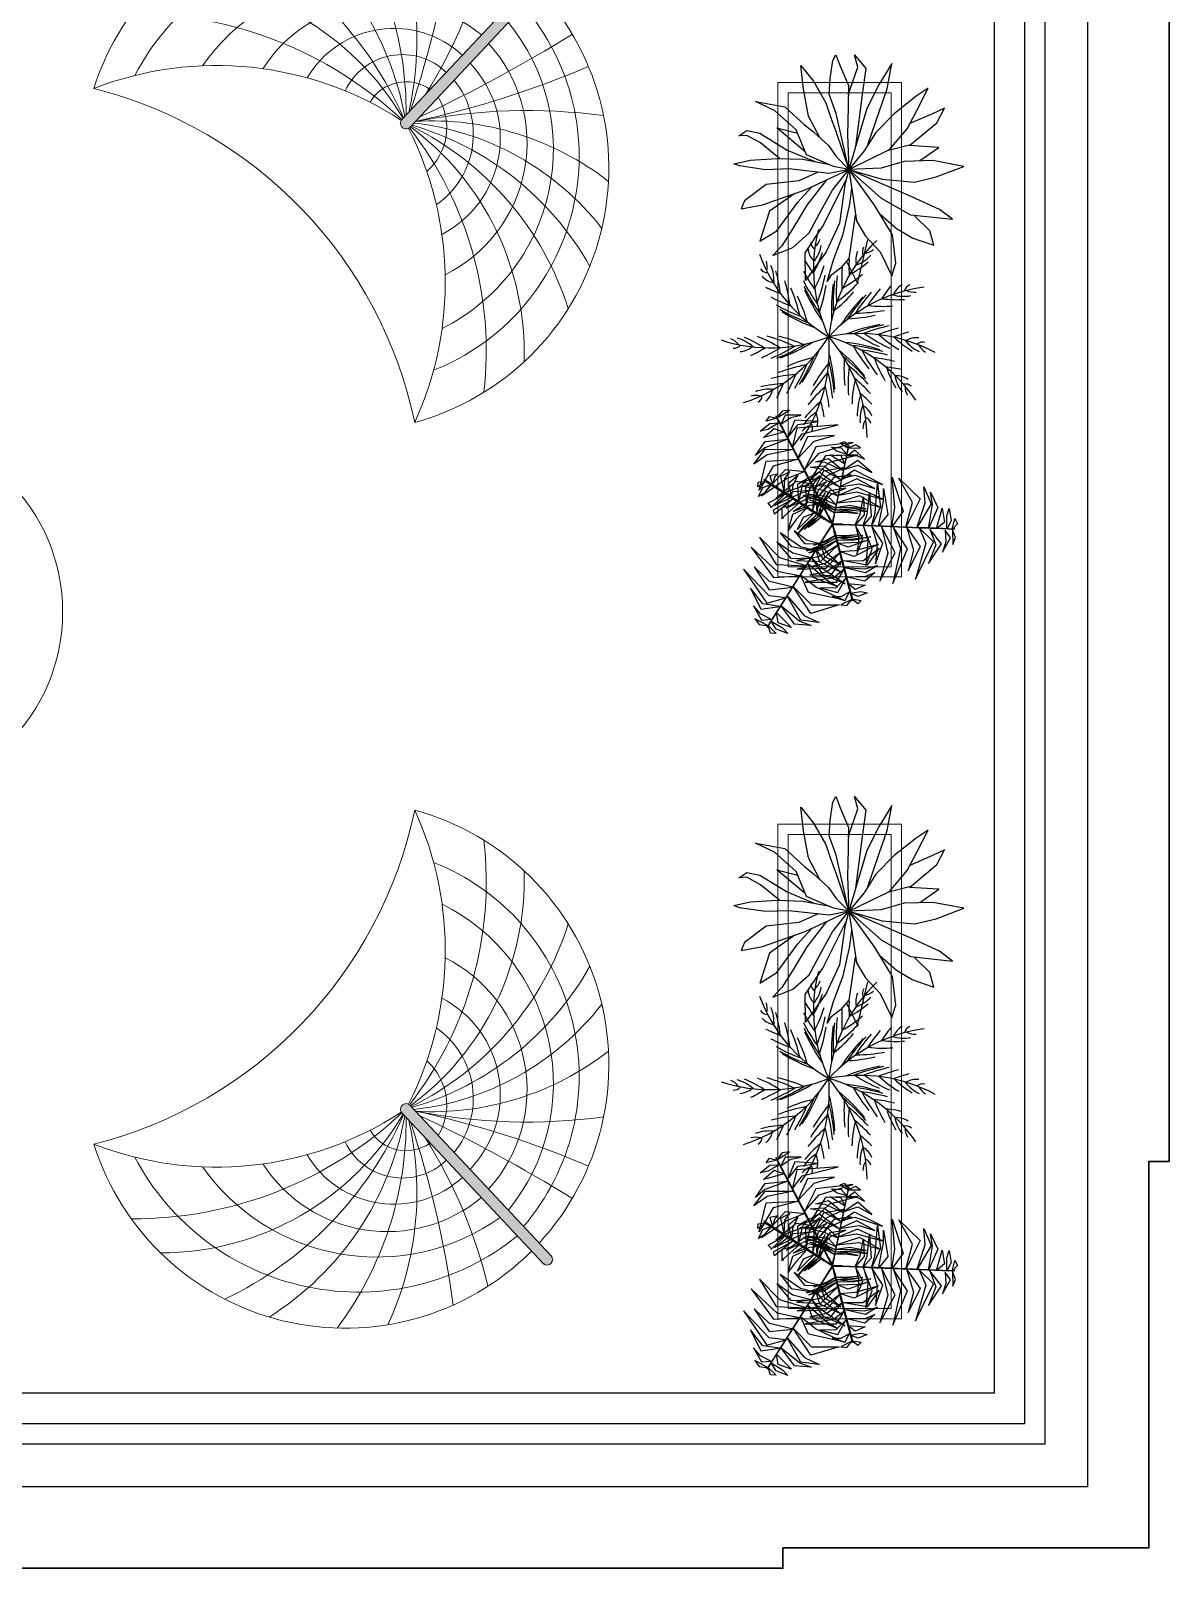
# Model space of a CAD drawing. Header units: millimetres. Extents: x 14520794 to 14796193, y 1415067 to 1454683.
# Drawn here: x 14793394 to 14796193, y 1427327 to 1431106 of the extents above; entities that cross this region are included whole.
import ezdxf

# ---------------------------------------------------------------- set-up
doc = ezdxf.new("R2010")
doc.units = ezdxf.units.MM
doc.header["$LTSCALE"] = 0.01
doc.header["$MEASUREMENT"] = 0
doc.linetypes.add('HIDDEN', pattern=[0.375, 0.25, -0.125])
doc.layers.get('0').update_dxf_attribs({"color": 6, "lineweight": 0})
for name, color, linetype, lineweight in [('fur_h', 32, 'Continuous', 13), ('fur_n', 32, 'Continuous', 13), ('FURN', 32, 'Continuous', 13), ('HATCH', 8, 'Continuous', 15), ('HATCH2', 253, 'Continuous', 9), ('WALL', 7, 'Continuous', 30)]:
    doc.layers.add(name, color=color, linetype=linetype, lineweight=lineweight)
for name, color, linetype in [('IFF-PLANTS', 86, 'Continuous'), ('LIGHT', 2, 'Continuous'), ('LSTREEDC', 3, 'Continuous'), ('TREES', 3, 'Continuous')]:
    doc.layers.add(name, color=color, linetype=linetype)

# ---------------------------------------------------------------- blocks, each defined once
blk = doc.blocks.new('q23424')
at = {"layer": 'HATCH2'}
h = blk.add_hatch(color=31, dxfattribs=at)
h.dxf.hatch_style = 1
h.paths.add_polyline_path([(-240788.7, -1475471.6, 0.010487), (-240804.4, -1475459.2), (-241001.6, -1475737.7, 1.063414), (-240984.6, -1475748.1)])
h.paths.add_polyline_path([(-240770.4, -1475445.7, 0.894059), (-240785.8, -1475433.1), (-240804.4, -1475459.2, -0.010487), (-240788.7, -1475471.6)])
at = {"layer": 'FURN'}
for p, q in [((-241001.6, -1475737.6), (-240785.8, -1475433.1)), ((-240984.6, -1475748.1), (-240770.4, -1475445.7))]:
    blk.add_line(p, q, dxfattribs=at)
for centre, radius, start, end in [((-241090.9, -1475838.1), 475, 52.9017, 170.3164), ((-241613.6, -1475808.5), 623.6, 7.365, 44.7126), ((-241561.2, -1475671.3), 572.3, 354.8219, 32.57), ((-242742.1, -1475387.6), 1784.5, 349.282, 0.1755), ((-241060.9, -1475880), 455.5, 58.9502, 160.094), ((-241512.9, -1475900.9), 542.9, 18.1887, 65.6389), ((-241790.6, -1475316.4), 904.4, 335.8146, 354.2315), ((-240778.8, -1475440.3), 10, 326.9293, 134.1236), ((-241566.8, -1476084.8), 667.3, 31.708, 72.2776), ((-241029.8, -1475867.1), 383.9, 62.4439, 152.6688), ((-241090.9, -1475838.1), 475, 293.1831, 50.4983), ((-241086.9, -1475815.9), 414.5, 299.438, 48.5495), ((-241020.7, -1475793.4), 266.3, 58.2623, 155.055), ((-241081.5, -1475802), 360.8, 304.2717, 47.0516), ((-241396.8, -1476048.9), 506, 38.3184, 97.9497), ((-242528.1, -1473349), 2844, 303.196, 309.5133), ((-241013.5, -1475757), 181.9, 55.1453, 157.2001), ((-241563.5, -1474126.3), 1714.6, 289.9983, 300.9506), ((-241035.2, -1475784.4), 265.1, 304.2276, 50.3034), ((-241409.6, -1476317.8), 709.3, 54.8826, 98.1901), ((-241001.3, -1475734.5), 114.1, 53.9113, 162.5508), ((-241014.6, -1475773.4), 195, 305.3311, 51.8006), ((-240993.4, -1475743.4), 75, 62.3491, 157.4011), ((-240637.1, -1476722.4), 1041.8, 90.3122, 109.0551), ((-241023.2, -1475767.1), 154.1, 312.4641, 47.0364), ((-241262.2, -1476291.5), 610.4, 64.8175, 119.1096), ((-241024.4, -1475755.2), 105.7, 319.2516, 39.1392), ((-240876.5, -1476245.3), 517.8, 60.0118, 101.1902), ((-241644.7, -1476540.5), 787, 19.7402, 83.7593), ((-240993.4, -1475743.4), 10, 144.4787, 331.9363), ((-241488.7, -1476100.1), 610.4, 343.377, 34.8196), ((-241439.7, -1476218.7), 651.9, 1.3012, 45.9266), ((-241227.1, -1476192.3), 506, 5.9801, 61.3701), ((-241158.9, -1476273.6), 555.4, 25.597, 71.5949), ((-241061.7, -1476282), 542.9, 37.3119, 81.5923), ((-240966.5, -1476240.8), 500.1, 45.8023, 91.4854)]:
    blk.add_arc(centre, radius, start, end, dxfattribs=at)
blk = doc.blocks.new('A3E24B')
at = {"color": 64, "linetype": 'Continuous'}
for points in [[(0.1871, 0.2629, 0.3463), (0.1242, 0.3418, 0.3317), (0.0693, 0.3707, 0.3201), (0.139, 0.3588, 0.334)], [(0.2125, 0.2989, 0.3325), (0.1435, 0.3614, 0.3092), (0.1004, 0.3802, 0.3047), (0.1647, 0.3722, 0.3016)], [(0.23, 0.3237, 0.3183), (0.176, 0.3843, 0.2943), (0.2259, 0.3636, 0.2991)], [(0.253, 0.3562, 0.2907), (0.2108, 0.3841, 0.2796), (0.1918, 0.4066, 0.2651), (0.2348, 0.3872, 0.2677)], [(0.2648, 0.373, 0.2701), (0.2361, 0.4044, 0.2506), (0.2581, 0.4014, 0.2453)], [(0.2655, 0.3738, 0.2681), (0.3147, 0.344, 0.2497), (0.2986, 0.3669, 0.2468)], [(0.1626, 0.2283, 0.3426), (0.096, 0.3019, 0.3274), (-0.0103, 0.3076, 0.3065), (0.1004, 0.3345, 0.3272)], [(0.2175, 0.302, 0.3287), (0.2811, 0.2888, 0.305), (0.3256, 0.2261, 0.3029), (0.2895, 0.3083, 0.2962)], [(0.2533, 0.3489, 0.2944), (0.2916, 0.3267, 0.2793), (0.3175, 0.2946, 0.2808), (0.2891, 0.3501, 0.2655)], [(-0.2325, 0.0224, 0.3375), (-0.2553, 0.1042, 0.3261), (-0.2185, 0.2357, 0.3001), (-0.2819, 0.1066, 0.3284)], [(0.1319, 0.1847, 0.338), (0.0754, 0.2342, 0.3254), (-0.0262, 0.2889, 0.3039), (0.1052, 0.2538, 0.3307)], [(0.1024, 0.143, 0.3335), (0.0318, 0.2109, 0.3176), (-0.0085, 0.2375, 0.309), (0.0844, 0.1974, 0.3283)], [(0.1624, 0.2313, 0.3425), (0.2517, 0.2052, 0.3295), (0.3068, 0.1461, 0.3141), (0.2544, 0.236, 0.3346)], [(0.1923, 0.2703, 0.3464), (0.2551, 0.2596, 0.3387), (0.3489, 0.1524, 0.3112), (0.2663, 0.287, 0.3424)], [(-0.3302, 0.0291, 0.3464), (-0.3524, 0.0888, 0.3387), (-0.3064, 0.2237, 0.3112), (-0.3817, 0.0848, 0.3424)], [(-0.2815, 0.0227, 0.3425), (-0.3036, 0.1131, 0.3295), (-0.28, 0.1903, 0.3141), (-0.3316, 0.1, 0.3346)], [(-0.186, 0.0159, 0.3337), (-0.2049, 0.1194, 0.3183), (-0.1701, 0.2246, 0.297), (-0.2339, 0.1198, 0.3212)], [(0.0867, 0.1207, 0.3167), (0.0526, 0.1601, 0.3166), (-0.0363, 0.2285, 0.2932), (0.0438, 0.1895, 0.3295)], [(0.0675, 0.0936, 0.2834), (0.0403, 0.1311, 0.2875), (-0.0248, 0.1841, 0.2723), (0.0553, 0.1408, 0.3057)], [(0.1376, 0.189, 0.3375), (0.2198, 0.1678, 0.3261), (0.3153, 0.0703, 0.3001), (0.2352, 0.1896, 0.3284)], [(-0.4288, 0.0426, 0.2944), (-0.4288, 0.0869, 0.2793), (-0.4139, 0.1254, 0.2808), (-0.4478, 0.0731, 0.2655)], [(-0.3703, 0.035, 0.3287), (-0.3907, 0.0968, 0.305), (-0.3586, 0.1666, 0.3029), (-0.4118, 0.0943, 0.2962)], [(-0.15, 0.0126, 0.3178), (-0.1664, 0.0827, 0.3234), (-0.1561, 0.157, 0.3013), (-0.1882, 0.0805, 0.346)], [(-0.1168, 0.0076, 0.2847), (-0.1313, 0.0686, 0.2899), (-0.1187, 0.1624, 0.2624), (-0.1466, 0.1009, 0.3004)], [(-0.0869, 0.0069, 0.2544), (-0.0981, 0.0566, 0.2579), (-0.0874, 0.1175, 0.2375), (-0.1122, 0.0601, 0.2718)], [(0.0501, 0.069, 0.2533), (0.0248, 0.1092, 0.2606), (-0.0235, 0.1553, 0.254), (0.0356, 0.1205, 0.2766)], [(0.0879, 0.1224, 0.3178), (0.1567, 0.1016, 0.3234), (0.216, 0.0556, 0.3013), (0.1658, 0.1216, 0.346)], [(0.1088, 0.152, 0.3337), (0.2078, 0.1166, 0.3183), (0.2815, 0.0339, 0.297), (0.2226, 0.1415, 0.3212)], [(-0.4565, 0.0407, 0.2681), (-0.4552, 0.0983, 0.2497), (-0.4671, 0.0729, 0.2468)], [(0.0514, 0.0707, 0.2544), (0.1, 0.0554, 0.2579), (0.1474, 0.0158, 0.2375), (0.1102, 0.066, 0.2718)], [(0.067, 0.0962, 0.2847), (0.127, 0.0783, 0.2899), (0.202, 0.0204, 0.2624), (0.1626, 0.0753, 0.3004)], [(-0.4554, 0.0406, 0.2701), (-0.4683, 0, 0.2506), (-0.4767, 0.0205, 0.2453)], [(-0.435, 0.0387, 0.2907), (-0.4381, -0.0117, 0.2796), (-0.4481, -0.0395, 0.2651), (-0.4528, 0.0074, 0.2677)], [(-0.3954, 0.0351, 0.3183), (-0.4209, -0.042, 0.2943), (-0.4279, 0.0116, 0.2991)], [(-0.3651, 0.0323, 0.3325), (-0.3848, -0.0587, 0.3092), (-0.3794, -0.1054, 0.3047), (-0.4047, -0.0457, 0.3016)], [(-0.3212, 0.0283, 0.3463), (-0.3581, -0.0656, 0.3317), (-0.3557, -0.1276, 0.3201), (-0.3802, -0.0613, 0.334)], [(-0.279, 0.0244, 0.3426), (-0.3095, -0.07, 0.3274), (-0.2612, -0.165, 0.3065), (-0.3399, -0.0826, 0.3272)], [(-0.2259, 0.0196, 0.338), (-0.2406, -0.0541, 0.3254), (-0.2372, -0.1694, 0.3039), (-0.2725, -0.038, 0.3307)], [(-0.175, 0.0149, 0.3335), (-0.1985, -0.0802, 0.3176), (-0.2014, -0.1284, 0.309), (-0.2132, -0.0279, 0.3283)], [(-0.1479, 0.0124, 0.3167), (-0.165, -0.0367, 0.3166), (-0.1798, -0.148, 0.2932), (-0.186, -0.0591, 0.3295)], [(-0.1148, 0.0094, 0.2834), (-0.1338, -0.0329, 0.2875), (-0.1471, -0.1158, 0.2723), (-0.1496, -0.0248, 0.3057)], [(-0.0849, 0.0066, 0.2533), (-0.107, -0.0354, 0.2606), (-0.1228, -0.1002, 0.254), (-0.1222, -0.0318, 0.2766)], [(0.0366, -0.0791, 0.2533), (0.0841, -0.0772, 0.2606), (0.1482, -0.0585, 0.254), (0.0886, -0.0922, 0.2766)], [(0.0518, -0.1073, 0.2847), (0.0062, -0.1503, 0.2899), (-0.0813, -0.1863, 0.2624), (-0.0141, -0.1797, 0.3004)], [(0.0375, -0.081, 0.2544), (0, -0.1155, 0.2579), (-0.0581, -0.1367, 0.2375), (0.004, -0.1295, 0.2718)], [(0.0492, -0.1064, 0.2834), (0.0954, -0.1017, 0.2875), (0.1738, -0.0717, 0.2723), (0.0962, -0.1194, 0.3057)], [(0.0632, -0.1366, 0.3167), (0.1143, -0.1268, 0.3166), (0.218, -0.084, 0.2932), (0.1441, -0.1338, 0.3295)], [(0.0746, -0.1613, 0.3335), (0.1687, -0.1341, 0.3176), (0.2119, -0.1125, 0.309), (0.1307, -0.173, 0.3283)], [(0.0792, -0.1713, 0.3337), (-0.0009, -0.2394, 0.3183), (-0.1094, -0.2619, 0.297), (0.0132, -0.2647, 0.3212)], [(0.064, -0.1385, 0.3178), (0.0116, -0.1877, 0.3234), (-0.0579, -0.216, 0.3013), (0.0244, -0.2055, 0.346)], [(0.096, -0.2077, 0.338), (0.1671, -0.1836, 0.3254), (0.2653, -0.1229, 0.3039), (0.1691, -0.2192, 0.3307)], [(0.1183, -0.2562, 0.3426), (0.2154, -0.2353, 0.3274), (0.2735, -0.146, 0.3065), (0.2414, -0.2553, 0.3272)], [(0.0968, -0.2149, 0.3375), (0.0374, -0.2755, 0.3261), (-0.0949, -0.3094, 0.3001), (0.0486, -0.2997, 0.3284)], [(0.1211, -0.2574, 0.3425), (0.0539, -0.3217, 0.3295), (-0.0249, -0.3399, 0.3141), (0.0791, -0.3395, 0.3346)], [(0.1361, -0.2946, 0.3463), (0.2358, -0.2796, 0.3317), (0.2884, -0.2465, 0.3201), (0.2432, -0.3009, 0.334)], [(0.1545, -0.3346, 0.3325), (0.2432, -0.3062, 0.3092), (0.281, -0.2782, 0.3047), (0.2419, -0.3299, 0.3016)], [(0.1399, -0.3028, 0.3464), (0.0993, -0.3519, 0.3387), (-0.0405, -0.3795, 0.3112), (0.1174, -0.3753, 0.3424)], [(0.1548, -0.3405, 0.3287), (0.1115, -0.389, 0.305), (0.035, -0.3962, 0.3029), (0.1242, -0.406, 0.2962)], [(0.1673, -0.3622, 0.3183), (0.2468, -0.3458, 0.2943), (0.2039, -0.3786, 0.2991)], [(0.1774, -0.3949, 0.2944), (0.1391, -0.4171, 0.2793), (0.0983, -0.4234, 0.2808), (0.1606, -0.4266, 0.2655)], [(0.1839, -0.3983, 0.2907), (0.2292, -0.3758, 0.2796), (0.2582, -0.3706, 0.2651), (0.2199, -0.3981, 0.2677)], [(0.1925, -0.417, 0.2701), (0.2342, -0.4078, 0.2506), (0.2206, -0.4254, 0.2453)], [(0.193, -0.418, 0.2681), (0.1425, -0.4457, 0.2497), (0.1704, -0.4432, 0.2468)]]:
    blk.add_3dface(points, dxfattribs=at)
at = {"color": 72, "linetype": 'Continuous'}
for points in [[(0.2428, 0.3417, 0.3077), (0.2459, 0.3417, 0.3077), (0.2723, 0.3792, 0.2618), (0.2693, 0.3792, 0.2618)], [(0.0265, 0.2589, 0.6136), (0.0296, 0.2589, 0.6136), (0.0345, 0.3088, 0.6002), (0.0315, 0.3088, 0.6002)], [(0.1937, 0.2722, 0.3472), (0.1968, 0.2722, 0.3472), (0.2459, 0.3417, 0.3075), (0.2428, 0.3417, 0.3075)], [(0.0192, 0.1845, 0.607), (0.0223, 0.1845, 0.607), (0.0296, 0.2589, 0.6135), (0.0266, 0.2589, 0.6135)], [(0.096, 0.1338, 0.332), (0.0991, 0.1338, 0.332), (0.1967, 0.2721, 0.3469), (0.1936, 0.2721, 0.3469)], [(0.0083, 0.0737, 0.5287), (0.0114, 0.0737, 0.5287), (0.0223, 0.1845, 0.6067), (0.0192, 0.1845, 0.6067)], [(0.1062, 0.0285, 0.453), (0.1004, 0.0888, 0.4475), (0.075, 0.1769, 0.427), (0.1233, 0.0843, 0.4644)], [(0.14, 0.0378, 0.4776), (0.1398, 0.1181, 0.4757), (0.0908, 0.1794, 0.4385), (0.156, 0.1353, 0.4873)], [(0.0221, 0.0292, 0.204), (0.0252, 0.0292, 0.204), (0.0991, 0.1339, 0.3321), (0.096, 0.1339, 0.3321)], [(0.0621, 0.0163, 0.4069), (0.0597, 0.0576, 0.4119), (0.0479, 0.1474, 0.3975), (0.0622, 0.0783, 0.4284)], [(0.0738, 0.0195, 0.4295), (0.0691, 0.0986, 0.4244), (0.0612, 0.1365, 0.4178), (0.0887, 0.0619, 0.4395)], [(0.1669, 0.0452, 0.4971), (0.1707, 0.1266, 0.4982), (0.1568, 0.1739, 0.487), (0.1853, 0.1288, 0.5088)], [(0.2017, 0.0548, 0.5051), (0.1985, 0.1306, 0.4935), (0.184, 0.1649, 0.4866), (0.2178, 0.1267, 0.4966)], [(0.2274, 0.0619, 0.5075), (0.2321, 0.1288, 0.4982), (0.2494, 0.0899, 0.5062)], [(0.2646, 0.0722, 0.5042), (0.2571, 0.112, 0.4959), (0.2616, 0.137, 0.4888), (0.2764, 0.1026, 0.4942)], [(0.0046, 0.0364, 0.3888), (0.0077, 0.0364, 0.3888), (0.0114, 0.0737, 0.5288), (0.0083, 0.0737, 0.5288)], [(0.0442, 0.0114, 0.3377), (0.0442, 0.0478, 0.35), (0.0393, 0.1012, 0.3494), (0.0488, 0.0472, 0.3673)], [(0.0527, 0.0137, 0.3706), (0.0518, 0.0499, 0.3794), (0.0437, 0.1172, 0.3711), (0.0572, 0.0459, 0.3986)], [(0.1742, 0.0472, 0.5022), (0.1773, 0.0472, 0.5022), (0.2494, 0.0671, 0.5088), (0.2463, 0.0671, 0.5088)], [(0.2463, 0.0671, 0.5089), (0.2494, 0.0671, 0.5089), (0.2976, 0.0804, 0.4955), (0.2946, 0.0804, 0.4955)], [(0.2602, 0.0673, 0.5045), (0.2781, 0.0356, 0.4957), (0.2785, 0.0028, 0.4921), (0.292, 0.0523, 0.4932)], [(0.2862, 0.0781, 0.4982), (0.291, 0.114, 0.4883), (0.3041, 0.1013, 0.4888)], [(0.2878, 0.0785, 0.4972), (0.3097, 0.0369, 0.4861), (0.3116, 0.0593, 0.4879)], [(-0.4174, 0.0371, 0.3077), (-0.4143, 0.0371, 0.3077), (-0.4599, 0.0413, 0.2618), (-0.463, 0.0413, 0.2618)], [(-0.3326, 0.0294, 0.3472), (-0.3295, 0.0294, 0.3472), (-0.4142, 0.0371, 0.3075), (-0.4173, 0.0371, 0.3075)], [(-0.1639, 0.0139, 0.332), (-0.1608, 0.0139, 0.332), (-0.3294, 0.0294, 0.3469), (-0.3325, 0.0294, 0.3469)], [(-0.0845, -0.0747, 0.4554), (-0.1458, -0.0443, 0.4595), (-0.2123, 0.0403, 0.4317), (-0.1588, -0.056, 0.4718)], [(-0.0602, -0.0554, 0.4341), (-0.1333, -0.0121, 0.4347), (-0.1842, 0.0582, 0.4099), (-0.1462, -0.026, 0.4482)], [(-0.0364, 0.0022, 0.204), (-0.0333, 0.0022, 0.204), (-0.1609, 0.0139, 0.3321), (-0.1639, 0.0139, 0.3321)], [(-0.0463, -0.043, 0.4085), (-0.0926, -0.0112, 0.4215), (-0.1374, 0.0292, 0.4048), (-0.0948, -0.0176, 0.4458)], [(-0.0378, -0.0375, 0.3722), (-0.0782, -0.0099, 0.3838), (-0.1347, 0.0411, 0.3631), (-0.1008, 0.0029, 0.3983)], [(-0.0324, -0.0307, 0.3393), (-0.0653, -0.0079, 0.348), (-0.1016, 0.0257, 0.3318), (-0.0698, -0.0096, 0.3634)], [(-0.0364, 0.0022, 0.204), (-0.0333, 0.0022, 0.204), (0.0037, -0.0011, 0.05), (0.0006, -0.0011, 0.05)], [(0.0221, 0.0292, 0.204), (0.0252, 0.0292, 0.204), (0.0037, -0.0011, 0.05), (0.0006, -0.0011, 0.05)], [(0.0307, 0.0076, 0.2841), (0.0338, 0.0076, 0.2841), (0.0045, -0.0004, 0.1116), (0.0014, -0.0004, 0.1116)], [(0.0046, 0.0364, 0.3888), (0.0077, 0.0364, 0.3888), (0.0047, 0.0062, 0.2163), (0.0016, 0.0062, 0.2163)], [(0.0307, 0.0076, 0.2841), (0.0338, 0.0076, 0.2841), (0.07, 0.0176, 0.424), (0.0669, 0.0176, 0.424)], [(0.0452, 0.0116, 0.3393), (0.0646, -0.0233, 0.348), (0.0822, -0.0696, 0.3318), (0.0693, -0.0238, 0.3634)], [(0.053, 0.0154, 0.3722), (0.077, -0.0272, 0.3838), (0.1051, -0.098, 0.3631), (0.0916, -0.0488, 0.3983)], [(0.0631, 0.0166, 0.4085), (0.0905, -0.0325, 0.4215), (0.1127, -0.0885, 0.4048), (0.0953, -0.0277, 0.4458)], [(0.0669, 0.0176, 0.424), (0.07, 0.0176, 0.424), (0.1773, 0.0472, 0.502), (0.1742, 0.0472, 0.502)], [(0.081, 0.0215, 0.4341), (0.1274, -0.0497, 0.4347), (0.1419, -0.1353, 0.4099), (0.1451, -0.043, 0.4482)], [(0.1114, 0.0281, 0.4554), (0.1528, -0.0264, 0.4595), (0.1749, -0.1317, 0.4317), (0.1697, -0.0217, 0.4718)], [(0.1412, 0.0397, 0.4784), (0.1851, -0.0211, 0.4815), (0.1968, -0.0835, 0.4642), (0.1976, -0.0048, 0.4957)], [(0.1729, 0.0469, 0.5008), (0.2065, 0.0085, 0.5064), (0.2241, -0.1016, 0.474), (0.2229, 0.0185, 0.5205)], [(0.2072, 0.0545, 0.5047), (0.2463, 0.0158, 0.4987), (0.2455, -0.0446, 0.4869), (0.2627, 0.024, 0.5008)], [(-0.1313, -0.1188, 0.5008), (-0.1784, -0.0993, 0.5064), (-0.243, -0.0085, 0.474), (-0.1887, -0.1156, 0.5205)], [(-0.106, -0.0984, 0.4784), (-0.1724, -0.0633, 0.4815), (-0.2106, -0.0126, 0.4642), (-0.1764, -0.0835, 0.4957)], [(-0.0492, -0.0456, 0.424), (-0.0462, -0.0456, 0.424), (-0.1292, -0.1197, 0.502), (-0.1323, -0.1197, 0.502)], [(-0.0546, -0.0504, 0.4295), (-0.0153, -0.1192, 0.4244), (0.0086, -0.1497, 0.4178), (-0.0492, -0.095, 0.4395)], [(-0.0212, -0.0207, 0.2841), (-0.0182, -0.0207, 0.2841), (-0.0462, -0.0456, 0.424), (-0.0492, -0.0456, 0.424)], [(-0.0455, -0.0423, 0.4069), (-0.0251, -0.0783, 0.4119), (0.0253, -0.1536, 0.3975), (-0.0182, -0.098, 0.4284)], [(-0.0382, -0.0359, 0.3706), (-0.0214, -0.0679, 0.3794), (0.0157, -0.1246, 0.3711), (-0.0281, -0.0667, 0.3986)], [(-0.0317, -0.03, 0.3377), (-0.0155, -0.0626, 0.35), (0.0126, -0.1084, 0.3494), (-0.0199, -0.0642, 0.3673)], [(-0.0212, -0.0207, 0.2841), (-0.0182, -0.0207, 0.2841), (0.0045, -0.0004, 0.1116), (0.0014, -0.0004, 0.1116)], [(0.0162, -0.0349, 0.204), (0.0193, -0.0349, 0.204), (0.0037, -0.0011, 0.05), (0.0006, -0.0011, 0.05)], [(0.0162, -0.0349, 0.204), (0.0193, -0.0349, 0.204), (0.073, -0.1512, 0.3321), (0.0699, -0.1512, 0.3321)], [(-0.1587, -0.1409, 0.5047), (-0.2109, -0.1236, 0.4987), (-0.2369, -0.0691, 0.4869), (-0.2219, -0.1381, 0.5008)], [(-0.1266, -0.1147, 0.4971), (-0.094, -0.1894, 0.4982), (-0.0605, -0.2256, 0.487), (-0.1061, -0.1978, 0.5088)], [(-0.1058, -0.0961, 0.4776), (-0.07, -0.168, 0.4757), (0.0011, -0.2013, 0.4385), (-0.077, -0.1906, 0.4873)], [(-0.0796, -0.0728, 0.453), (-0.0477, -0.1243, 0.4475), (0.0141, -0.192, 0.427), (-0.0703, -0.1305, 0.4644)], [(-0.2202, -0.1982, 0.4972), (-0.2583, -0.1706, 0.4861), (-0.2501, -0.1915, 0.4879)], [(-0.2006, -0.1759, 0.5045), (-0.2306, -0.1554, 0.4957), (-0.2455, -0.1261, 0.4921), (-0.2356, -0.1765, 0.4932)], [(-0.1881, -0.1695, 0.5089), (-0.185, -0.1695, 0.5089), (-0.2224, -0.2028, 0.4955), (-0.2255, -0.2028, 0.4955)], [(-0.1323, -0.1197, 0.5022), (-0.1292, -0.1197, 0.5022), (-0.185, -0.1695, 0.5088), (-0.1881, -0.1695, 0.5088)], [(-0.1735, -0.1565, 0.5075), (-0.148, -0.2186, 0.4982), (-0.1808, -0.1913, 0.5062)], [(-0.1536, -0.1387, 0.5051), (-0.1171, -0.2053, 0.4935), (-0.089, -0.2296, 0.4866), (-0.1361, -0.2104, 0.4966)], [(0.0699, -0.1512, 0.332), (0.0729, -0.1512, 0.332), (0.1438, -0.3049, 0.3469), (0.1408, -0.3049, 0.3469)], [(-0.219, -0.1971, 0.4982), (-0.2074, -0.2314, 0.4883), (-0.2248, -0.2258, 0.4888)], [(-0.2023, -0.1822, 0.5042), (-0.1779, -0.2146, 0.4959), (-0.1709, -0.239, 0.4888), (-0.1994, -0.2147, 0.4942)], [(0.1408, -0.305, 0.3472), (0.1439, -0.305, 0.3472), (0.1795, -0.3822, 0.3075), (0.1765, -0.3822, 0.3075)], [(0.1765, -0.3823, 0.3077), (0.1796, -0.3823, 0.3077), (0.1988, -0.4239, 0.2618), (0.1957, -0.4239, 0.2618)]]:
    blk.add_3dface(points, dxfattribs=at)
at = {"color": 70, "linetype": 'Continuous'}
for points in [[(0.0284, 0.2779, 0.6089), (-0.0115, 0.2852, 0.6007), (-0.0332, 0.2983, 0.5936), (0.0042, 0.2999, 0.5989)], [(0.0306, 0.3002, 0.6029), (-0.0012, 0.3175, 0.5931), (0.0154, 0.3252, 0.5935)], [(0.0314, 0.272, 0.6092), (0.0674, 0.2774, 0.6004), (0.0779, 0.2712, 0.5968), (0.0568, 0.2963, 0.5979)], [(0.022, 0.2129, 0.6098), (-0.0499, 0.2371, 0.5982), (-0.0467, 0.236, 0.5913), (-0.0394, 0.2538, 0.6014)], [(0.0243, 0.2179, 0.6094), (0.0744, 0.2406, 0.6034), (0.1053, 0.2356, 0.5916), (0.0727, 0.2587, 0.6056)], [(0.0157, 0.1492, 0.5823), (-0.0593, 0.1779, 0.5804), (-0.0686, 0.1793, 0.5432), (-0.0291, 0.1992, 0.592)], [(0.0184, 0.177, 0.6018), (-0.0562, 0.2098, 0.6029), (-0.0649, 0.2138, 0.5917), (-0.053, 0.2242, 0.6135)], [(0.0143, 0.151, 0.5831), (0.0869, 0.1701, 0.5862), (0.1067, 0.1636, 0.569), (0.0762, 0.1877, 0.6004)], [(0.0191, 0.1832, 0.6055), (0.0669, 0.2007, 0.6111), (0.1082, 0.2002, 0.5787), (0.0635, 0.2197, 0.6252)], [(0.0122, 0.1143, 0.5577), (-0.0462, 0.1306, 0.5522), (-0.0971, 0.1385, 0.5317), (-0.0337, 0.1504, 0.5691)], [(0.0097, 0.0884, 0.5388), (0.0929, 0.106, 0.5394), (0.1352, 0.0937, 0.5146), (0.0929, 0.1249, 0.5529)], [(0.0145, 0.119, 0.5601), (0.0802, 0.1381, 0.5643), (0.1437, 0.1259, 0.5365), (0.0819, 0.1556, 0.5765)], [(0.0078, 0.0688, 0.5116), (-0.0316, 0.0814, 0.5166), (-0.0922, 0.1, 0.5022), (-0.0501, 0.0912, 0.5331)], [(0.0089, 0.0809, 0.5342), (-0.0665, 0.1049, 0.5291), (-0.0773, 0.1085, 0.5225), (-0.0252, 0.1101, 0.5443)], [(0.0068, 0.0591, 0.4753), (-0.0273, 0.0713, 0.4841), (-0.0655, 0.0852, 0.4759), (-0.0216, 0.0749, 0.5033)], [(0.0059, 0.0503, 0.4424), (-0.028, 0.0634, 0.4547), (-0.0522, 0.0754, 0.4541), (-0.0258, 0.0675, 0.472)], [(0.0053, 0.06, 0.477), (0.0263, 0.067, 0.4885), (0.1024, 0.0678, 0.4679), (0.0516, 0.073, 0.5031)], [(0.006, 0.0513, 0.444), (0.0181, 0.0569, 0.4527), (0.0677, 0.0567, 0.4365), (0.0204, 0.0611, 0.4681)], [(0.0079, 0.0698, 0.5132), (0.0361, 0.0778, 0.5262), (0.0963, 0.0784, 0.5096), (0.0333, 0.084, 0.5505)]]:
    blk.add_3dface(points, dxfattribs=at)
blk = doc.blocks.new('A$C6ABC0109')
at = {"layer": 'TREES'}
for centre, radius, start, end in [((6.304, 2.495), 6.78, 161.87058, 201.59363), ((-0.143, 4.054), 0.351, 173.77911, 233.03955), ((-0.839, 4.494), 0.808, 308.4321, 338.35152), ((3.633, 5.724), 6.78, 197.87058, 237.59363), ((-3.321, 3.142), 0.808, 344.4321, 14.35152), ((6.376, 6.862), 8.001, 206.1883, 211.13856), ((0.196, 3.84), 0.835, 182.87895, 221.53455), ((-4.007, 5.153), 4.263, 326.05264, 338.83185), ((-1.642, 4.347), 1.639, 317.4391, 345.01267), ((-2.499, 3.196), 0.351, 209.77911, 269.03955), ((-2.099, 3.221), 0.835, 218.87895, 257.53455), ((-3.884, 2.551), 1.639, 353.4391, 21.01267), ((-6.271, 1.814), 4.263, 2.05264, 14.83185), ((6.381, 6.2), 8.001, 204.56726, 211.21068), ((-4.862, 4.906), 5.211, 327.55294, 339.11096), ((-6.749, 4.499), 7.022, 334.67551, 344.63066), ((5.865, -3.401), 6.78, 110.17246, 149.89552), ((9.337, -0.75), 8.001, 154.49018, 159.44044), ((3.134, 2.226), 0.835, 131.18084, 169.83644), ((3.093, 2.625), 0.351, 122.081, 181.34143), ((3.006, 3.444), 0.808, 256.73399, 286.6534), ((1.125, 9.299), 8.001, 242.1883, 247.13856), ((-6.817, 1.111), 5.211, 3.55294, 15.11096), ((-8.105, -0.327), 7.022, 10.67551, 20.63066), ((6.444, 5.585), 8.001, 202.94825, 211.30767), ((6.518, 5.174), 8.001, 201.68252, 211.40186), ((6.59, 4.871), 8.001, 200.51858, 211.49813), ((-6.261, 3.599), 6.444, 337.03468, 347.42683), ((7.907, -2.153), 8.001, 148.82046, 159.80001), ((8.101, -1.908), 8.001, 149.9844, 159.70375), ((8.377, -1.595), 8.001, 151.25014, 159.60955), ((8.821, -1.165), 8.001, 152.86914, 159.51256), ((1.561, 6.338), 4.263, 274.35453, 287.13373), ((2.393, 3.983), 1.639, 265.74098, 293.31455), ((1.518, 8.767), 8.001, 240.56726, 247.21068), ((1.931, 8.306), 8.001, 238.94825, 247.30767), ((-7.181, -0.768), 6.444, 13.03468, 23.42683), ((-1.056, 7.144), 6.444, 285.33656, 295.72871), ((-0.652, 8.085), 7.022, 282.9774, 292.93255), ((0.837, 6.856), 5.211, 275.85482, 287.41284), ((-0.554, 6.757), 6.78, 234.96812, 274.69118), ((-3.921, 1.042), 0.351, 246.87666, 306.1371), ((-4.544, 0.504), 0.808, 21.52965, 51.44906), ((-4.636, -0.308), 1.639, 30.53665, 58.11022), ((-6.096, -2.335), 4.263, 39.15019, 51.9294), ((-6.108, -3.226), 5.211, 40.65049, 52.20851), ((-6.267, -5.149), 7.022, 47.77306, 57.72821), ((-5.264, -4.944), 6.444, 50.13223, 60.52438), ((2.232, 8.018), 8.001, 237.68252, 247.40186), ((2.469, 7.814), 8.001, 236.51858, 247.49813), ((5.297, -6.253), 8.001, 114.32017, 125.29972), ((5.595, -6.161), 8.001, 115.48411, 125.20345), ((6, -6.06), 8.001, 116.74985, 125.10926), ((6.609, -5.956), 8.001, 118.36885, 125.01227), ((7.27, -5.907), 8.001, 119.98989, 124.94015), ((3.844, 0.059), 0.835, 96.68054, 135.33615), ((4.036, 0.412), 0.351, 87.58071, 146.84114), ((-4.42, 5.141), 6.78, 270.96812, 310.69118), ((-3.617, 1.303), 0.835, 255.9765, 294.6321), ((-4.712, 8.096), 8.001, 279.28584, 284.23611), ((-4.077, 7.908), 8.001, 277.66481, 284.30823), ((-6.509, 1.896), 6.78, 304.03388, 343.75694), ((-3.47, 7.79), 8.001, 276.0458, 284.40522), ((-6.647, -1.335), 6.78, 331.63191, 11.35496), ((2.908, -6.125), 6.78, 75.67217, 115.39522), ((-0.785, -6.734), 6.78, 43.63191, 83.35496), ((-4.593, -4.987), 6.78, 7.63191, 47.35496), ((3.176, 6.486), 6.444, 250.83627, 261.22842), ((4.042, 7.032), 7.022, 248.4771, 258.43225), ((4.573, 5.177), 5.211, 241.35453, 252.91255), ((4.876, 4.339), 4.263, 239.85424, 252.63344), ((4.228, 1.927), 1.639, 231.24069, 258.81426), ((4.428, 1.135), 0.808, 222.2337, 252.15311), ((-3.056, 7.741), 8.001, 274.78007, 284.49941), ((-2.744, 7.722), 8.001, 273.61613, 284.59567), ((-1.353, -7.094), 6.444, 86.13223, 96.52438), ((-7.022, 4.467), 8.001, 310.78007, 320.49941), ((-6.759, 4.634), 8.001, 309.61613, 320.59567), ((-3.818, -7.251), 8.001, 46.27991, 57.25946), ((1.173, -8.111), 8.001, 82.27991, 93.25946), ((1.474, -8.191), 8.001, 83.44385, 93.16319), ((6.133, 3.813), 6.444, 218.79601, 229.18816), ((1.871, -8.32), 8.001, 84.70959, 93.069), ((7.157, 3.817), 7.022, 216.43684, 226.39199), ((2.443, -8.555), 8.001, 86.32859, 92.97201), ((6.623, 1.962), 5.211, 209.31427, 220.87229), ((-3.559, -5.472), 4.263, 75.15019, 87.9294), ((-3.045, -6.2), 5.211, 76.65049, 88.20851), ((-2.044, -7.85), 7.022, 83.77306, 93.72821), ((-7.947, 4.001), 8.001, 313.66481, 320.30823), ((-7.386, 4.262), 8.001, 312.0458, 320.40522), ((2.737, -6.683), 6.444, 119.19798, 129.59013), ((-8.322, -0.088), 8.001, 343.84582, 353.56517), ((-8.193, 0.196), 8.001, 342.68189, 353.66143), ((5.522, -4.655), 6.444, 146.79601, 157.18816), ((-7.351, -3.622), 8.001, 10.27991, 21.25946), ((-7.334, -3.933), 8.001, 11.44385, 21.16319), ((-3.622, -7.493), 8.001, 47.44385, 57.16319), ((7.203, -0.52), 6.444, 182.79601, 193.18816), ((-3.376, -7.831), 8.001, 48.70959, 57.069), ((8.034, -1.119), 7.022, 180.43684, 190.39199), ((3.029, -8.864), 8.001, 87.94963, 92.89989), ((6.436, 1.091), 4.263, 207.81398, 220.59318), ((4.606, -0.61), 1.639, 199.20043, 226.774), ((3.29, -1.989), 0.835, 64.64028, 103.29589), ((-3.972, -2.263), 0.808, 57.52965, 87.44906), ((-3.784, -1.462), 0.351, 282.87666, 342.1371), ((-3.57, -2.974), 1.639, 66.53665, 94.11022), ((-3.692, -1.071), 0.835, 291.9765, 330.6321), ((-8.571, 3.78), 8.001, 315.28584, 320.23611), ((0.83, -6.857), 5.211, 109.71625, 121.27427), ((2.57, -7.693), 7.022, 116.83882, 126.79397), ((-8.843, -0.982), 8.001, 346.73056, 353.37399), ((-8.515, -0.458), 8.001, 345.11156, 353.47097), ((5.842, -5.627), 7.022, 144.43684, 154.39199), ((-7.334, -4.351), 8.001, 12.70959, 21.069), ((6.511, -2.305), 5.211, 173.31427, 184.87229), ((-3.052, -8.357), 8.001, 50.32859, 56.97201), ((3.639, -1.792), 0.351, 55.54045, 114.80088), ((4.356, -1.387), 0.808, 190.19344, 220.11285), ((0.003, -6.528), 4.263, 108.21595, 120.99515), ((-9.245, -1.509), 8.001, 348.3516, 353.30187), ((3.913, -5.692), 5.211, 137.31427, 148.87229), ((-7.382, -4.967), 8.001, 14.32859, 20.97201), ((5.848, -2.9), 4.263, 171.81398, 184.59318), ((-2.76, -8.951), 8.001, 51.94963, 56.89989), ((-2.094, -4.064), 0.808, 90.59541, 120.51482), ((-1.369, -4.44), 1.639, 99.60241, 127.17597), ((-2.374, -3.29), 0.351, 315.94242, 15.20285), ((-2.51, -2.912), 0.835, 325.04226, 3.69786), ((0.844, -4.569), 1.639, 127.20043, 154.774), ((3.027, -5.784), 4.263, 135.81398, 148.59318), ((-7.494, -5.62), 8.001, 15.94963, 20.89989), ((3.368, -3.201), 1.639, 163.20043, 190.774), ((1.493, -3.543), 0.835, 28.64028, 67.29589), ((1.891, -3.589), 0.351, 19.54045, 78.80088), ((0.027, -4.572), 0.808, 118.19344, 148.11285), ((-0.58, -4.015), 0.351, 343.54045, 42.80088), ((-0.875, -3.744), 0.835, 352.64028, 31.29589), ((2.709, -3.683), 0.808, 154.19344, 184.11285)]:
    blk.add_arc(centre, radius, start, end, dxfattribs=at)
blk = doc.blocks.new('A$C421F3825')
for p, q in [((-0.021, 4.349), (0.186, 5.704)), ((0.186, 5.704), (0.301, 6)), ((0.301, 6), (0.485, 5.138)), ((1.773, 5.31), (1.75, 5.729)), ((1.75, 5.729), (2.026, 5.31)), ((-1.631, 5.433), (-2.045, 5.605)), ((-2.045, 5.605), (-1.838, 4.497)), ((-0.78, 4.299), (-1.631, 5.433)), ((0.485, 5.138), (0.577, 3.733)), ((1.382, 4.595), (1.773, 5.31)), ((2.026, 5.31), (1.888, 4.644)), ((3.084, 3.88), (3.544, 4.866)), ((3.544, 4.866), (3.268, 3.339)), ((-2.183, 4.127), (-3.746, 4.644)), ((-3.746, 4.644), (-3.195, 3.758)), ((-1.246, 2.819), (-2.183, 4.127)), ((-1.838, 4.497), (-1.056, 2.279)), ((-0.596, 2.599), (-0.78, 4.299)), ((0.025, 3.117), (-0.021, 4.349)), ((0.573, 3.611), (1.382, 4.595)), ((1.888, 4.644), (1.014, 3.215)), ((-3.976, 3.486), (-4.483, 3.954)), ((-4.483, 3.954), (-4.068, 2.92)), ((-3.08, 2.92), (-3.976, 3.486)), ((-3.195, 3.758), (-1.7, 2.649)), ((1.014, 3.215), (0.407, 1.77)), ((0.577, 3.733), (0.531, 2.402)), ((0.922, 2.279), (2.164, 3.758)), ((2.164, 3.758), (1.888, 2.649)), ((2.072, 2.747), (3.084, 3.88)), ((3.268, 3.339), (2.325, 2.304)), ((-4.068, 2.92), (-3.31, 2.057)), ((-1.861, 2.18), (-3.08, 2.92)), ((-1.7, 2.649), (-0.918, 1.934)), ((-0.142, 1.589), (-0.596, 2.599)), ((-0.205, 1.022), (0.025, 3.117)), ((0.761, 2.205), (2.072, 2.747)), ((4.188, 2.353), (5.43, 2.501)), ((5.43, 2.501), (4.602, 1.835)), ((-5.793, 2.254), (-4.344, 2.279)), ((-4.298, 1.17), (-5.793, 2.254)), ((-4.344, 2.279), (-2.965, 1.343)), ((-3.31, 2.057), (-2.114, 1.416)), ((-0.54, 1.166), (-1.861, 2.18)), ((-1.056, 2.279), (0, 0)), ((0.163, 0.801), (0.761, 2.205)), ((0.531, 2.402), (0.281, 1.076)), ((1.957, 1.835), (1.244, 1.047)), ((1.659, 1.506), (2.785, 2.106)), ((2.325, 2.304), (1.957, 1.835)), ((2.785, 2.106), (4.188, 2.353)), ((4.602, 1.835), (3.475, 1.195)), ((-5.54, 0.948), (-5.839, 1.121)), ((-5.839, 1.121), (-4.712, 0.801)), ((-5.149, 0.431), (-5.54, 0.948)), ((-2.804, 0.48), (-4.298, 1.17)), ((-2.965, 1.343), (-0.54, 0.141)), ((-2.114, 1.416), (-1.079, 0.85)), ((-1.079, 0.85), (0, 0)), ((0, 0), (-0.205, 1.022)), ((1.244, 1.047), (0.669, 0.653)), ((2.693, 0.924), (2.003, 0.677)), ((3.475, 1.195), (2.693, 0.924)), ((2.923, 0.653), (3.935, 1.022)), ((3.935, 1.022), (4.74, 0.973)), ((4.74, 0.973), (5.683, 0.825)), ((5.683, 0.825), (5.982, 0.677)), ((-4.796, 0.121), (-5.954, -0.456)), ((-4.643, -0.013), (-5.149, 0.431)), ((-4.712, 0.801), (-3.378, 0.283)), ((-3.378, 0.283), (-1.814, -0.062)), ((-0.803, 0.209), (-2.804, 0.48)), ((-1.861, -1.343), (0, 0)), ((0, 0), (-1.492, -1.688)), ((-1.424, -3.29), (0, 0)), ((0, 0), (-1.378, -0.21)), ((0, 0), (-0.803, 0.209)), ((0, 0), (-0.504, -1.738)), ((0, 0), (0.163, 0.801)), ((2.003, 0.677), (0, 0)), ((0.669, 0.653), (0, 0)), ((0, 0), (2.923, 0.653)), ((1.819, 0.061), (0, 0)), ((0.071, -1.688), (0, 0)), ((0, 0), (1.037, -2.132)), ((0.968, -0.801), (0, 0)), ((3.176, -0.949), (0, 0)), ((3.245, 0.036), (1.819, 0.061)), ((4.372, 0.012), (3.245, 0.036)), ((3.889, 0.023), (5.338, -0.481)), ((5.361, 0.431), (4.372, 0.012)), ((5.982, 0.677), (5.361, 0.431)), ((-5.954, -0.456), (-3.678, -0.998)), ((-2.39, -0.333), (-4.643, -0.013)), ((-2.688, -0.407), (-3.471, -0.875)), ((-1.378, -0.21), (-2.688, -0.407)), ((-1.814, -0.062), (-0.981, -0.156)), ((1.934, -1.417), (0.968, -0.801)), ((4.027, -0.727), (1.208, -0.361)), ((5.269, -0.899), (4.027, -0.727)), ((5.982, -0.308), (5.269, -0.899)), ((5.338, -0.481), (5.982, -0.308)), ((-3.471, -0.875), (-4.298, -1.639)), ((-3.402, -2.279), (-1.861, -1.343)), ((1.277, -0.998), (3.061, -1.614)), ((2.9, -2.378), (1.934, -1.417)), ((4.441, -1.589), (3.176, -0.949)), ((5.522, -2.255), (4.441, -1.589)), ((-4.298, -1.639), (-5.54, -2.255)), ((-5.54, -2.255), (-4.896, -2.452)), ((-4.896, -2.452), (-3.402, -2.279)), ((-2.311, -1.617), (-3.08, -2.501)), ((-1.492, -1.688), (-2.366, -3.216)), ((-0.504, -1.738), (-0.665, -3.438)), ((0.416, -2.896), (0.071, -1.688)), ((1.267, -3.167), (0.991, -2.083)), ((1.037, -2.132), (2.118, -3.043)), ((3.82, -3.512), (2.9, -2.378)), ((3.061, -1.614), (4.211, -2.008)), ((4.211, -2.008), (5.522, -2.255)), ((-3.08, -2.501), (-3.585, -3.339)), ((0.462, -4.398), (0.416, -2.896)), ((1.152, -4.694), (1.244, -3.167)), ((1.244, -3.167), (2.44, -4.596)), ((2.118, -3.043), (3.084, -3.561)), ((2.9, -4.374), (2.394, -3.191)), ((-3.585, -3.339), (-3.954, -4.448)), ((-3.195, -4.226), (-2.412, -3.438)), ((-2.366, -3.216), (-2.597, -5.409)), ((-2.09, -4.743), (-1.424, -3.29)), ((-0.665, -3.438), (-0.389, -4.571)), ((0.462, -3.708), (1.152, -4.694)), ((3.084, -3.561), (4.234, -4.152)), ((4.234, -4.152), (3.82, -3.512)), ((-3.954, -4.448), (-3.195, -4.226)), ((-2.597, -5.409), (-2.09, -4.743)), ((-0.389, -4.571), (0.163, -6)), ((0.163, -6), (0.462, -4.398)), ((2.44, -4.596), (3.199, -4.99)), ((3.199, -4.99), (2.9, -4.374))]:
    blk.add_line(p, q)

msp = doc.modelspace()

# ---------------------------------------------------------------- linework, layer by layer
at = {"layer": 'fur_h'}
for points in [[(14795535.1, 1429763.4), (14795535.1, 1430979.1), (14795231.1, 1430979.1), (14795231.1, 1429763.4)], [(14795509.7, 1429788.7), (14795509.7, 1430953.8), (14795256.5, 1430953.8), (14795256.5, 1429788.7)], [(14795535.1, 1427939.8), (14795535.1, 1429155.5), (14795231.1, 1429155.5), (14795231.1, 1427939.8)], [(14795509.7, 1427965.1), (14795509.7, 1429130.2), (14795256.5, 1429130.2), (14795256.5, 1427965.1)]]:
    msp.add_lwpolyline(points, close=True, dxfattribs=at)
msp.add_circle((14793016.4, 1429677.3), 455.9, dxfattribs=at)
at = {"layer": 'HATCH', "color": 9}
msp.add_lwpolyline([(14782893.4, 1442357.8), (14783632.9, 1442503.3, 0.120262), (14791887.5, 1446306.5), (14795763.4, 1446306.5), (14795763.4, 1427756.6), (14782994.7, 1427756.6), (14782843.4, 1427756.6), (14782843.4, 1428368.6), (14782893.4, 1428376.6), (14782893.4, 1442357.8)], format="xyb", dxfattribs=at)
at = {"layer": 'LIGHT', "linetype": 'HIDDEN', "ltscale": 500}
msp.add_line((14795993.4, 1427526.6), (14795993.4, 1451944.6), dxfattribs=at)
at = {"layer": 'LIGHT'}
for p, q in [((14795888.4, 1427631.6), (14795888.4, 1451839.6)), ((14795838.4, 1427681.6), (14795838.4, 1451789.6)), ((14795763.4, 1427756.6), (14795763.4, 1451397.2)), ((14795763.4, 1427756.6), (14782693.4, 1427756.6)), ((14795838.4, 1427681.6), (14782693.4, 1427681.6)), ((14795888.4, 1427631.6), (14782693.4, 1427631.6)), ((14795993.4, 1427526.6), (14782693.4, 1427526.6))]:
    msp.add_line(p, q, dxfattribs=at)
at = {"layer": 'WALL'}
msp.add_lwpolyline([(14796143.4, 1433983.4), (14796143.4, 1433083.4), (14796193.4, 1433083.4), (14796193.4, 1428326.6), (14796143.4, 1428326.6), (14796143.4, 1427376.6), (14795243.4, 1427376.6), (14795243.4, 1427326.6), (14789368.4, 1427326.6), (14789368.4, 1427376.6), (14788468.4, 1427376.6), (14788468.4, 1427326.6), (14782793.4, 1427326.6), (14782793.4, 1427376.6), (14782493.4, 1427376.6)], dxfattribs=at)

# ---------------------------------------------------------------- block references
at = {"lineweight": -2, "xscale": 57.45945166403948, "yscale": 57.45945166403948, "zscale": 57.45945166403948, "rotation": 90.00000000000001}
for p in [(14795356.2, 1430354), (14795356.2, 1428530.5)]:
    msp.add_blockref('A$C6ABC0109', p, dxfattribs=at)
at = {"layer": 'fur_n', "yscale": 1.364910888227731, "zscale": 1.364910888227731}
for p, xscale, rotation in [((15396469.8, 3380967), 1.364910888227731, 352.1149353189642), ((15396469.8, -521633.5), -1.364910888227731, 187.8850646810357)]:
    msp.add_blockref('q23424', p, dxfattribs=dict(at, xscale=xscale, rotation=rotation))
at = {"layer": 'IFF-PLANTS', "linetype": 'ByBlock', "lineweight": -2, "xscale": 47.12881534123974, "yscale": 47.12881534123974, "zscale": 212.0796690355788, "rotation": 90.00000000000001}
for p in [(14795405.2, 1430765.2), (14795405.2, 1428941.7)]:
    msp.add_blockref('A$C421F3825', p, dxfattribs=at)
at = {"layer": 'LSTREEDC', "xscale": 643.5458586372418, "yscale": 643.5458586372418, "zscale": 482.6593939779318, "rotation": 62.85964546122376}
for p in [(14795364.2, 1429892.6, -212.2), (14795364.2, 1428069, -212.2)]:
    msp.add_blockref('A3E24B', p, dxfattribs=at)

doc.saveas('drawing.dxf')
